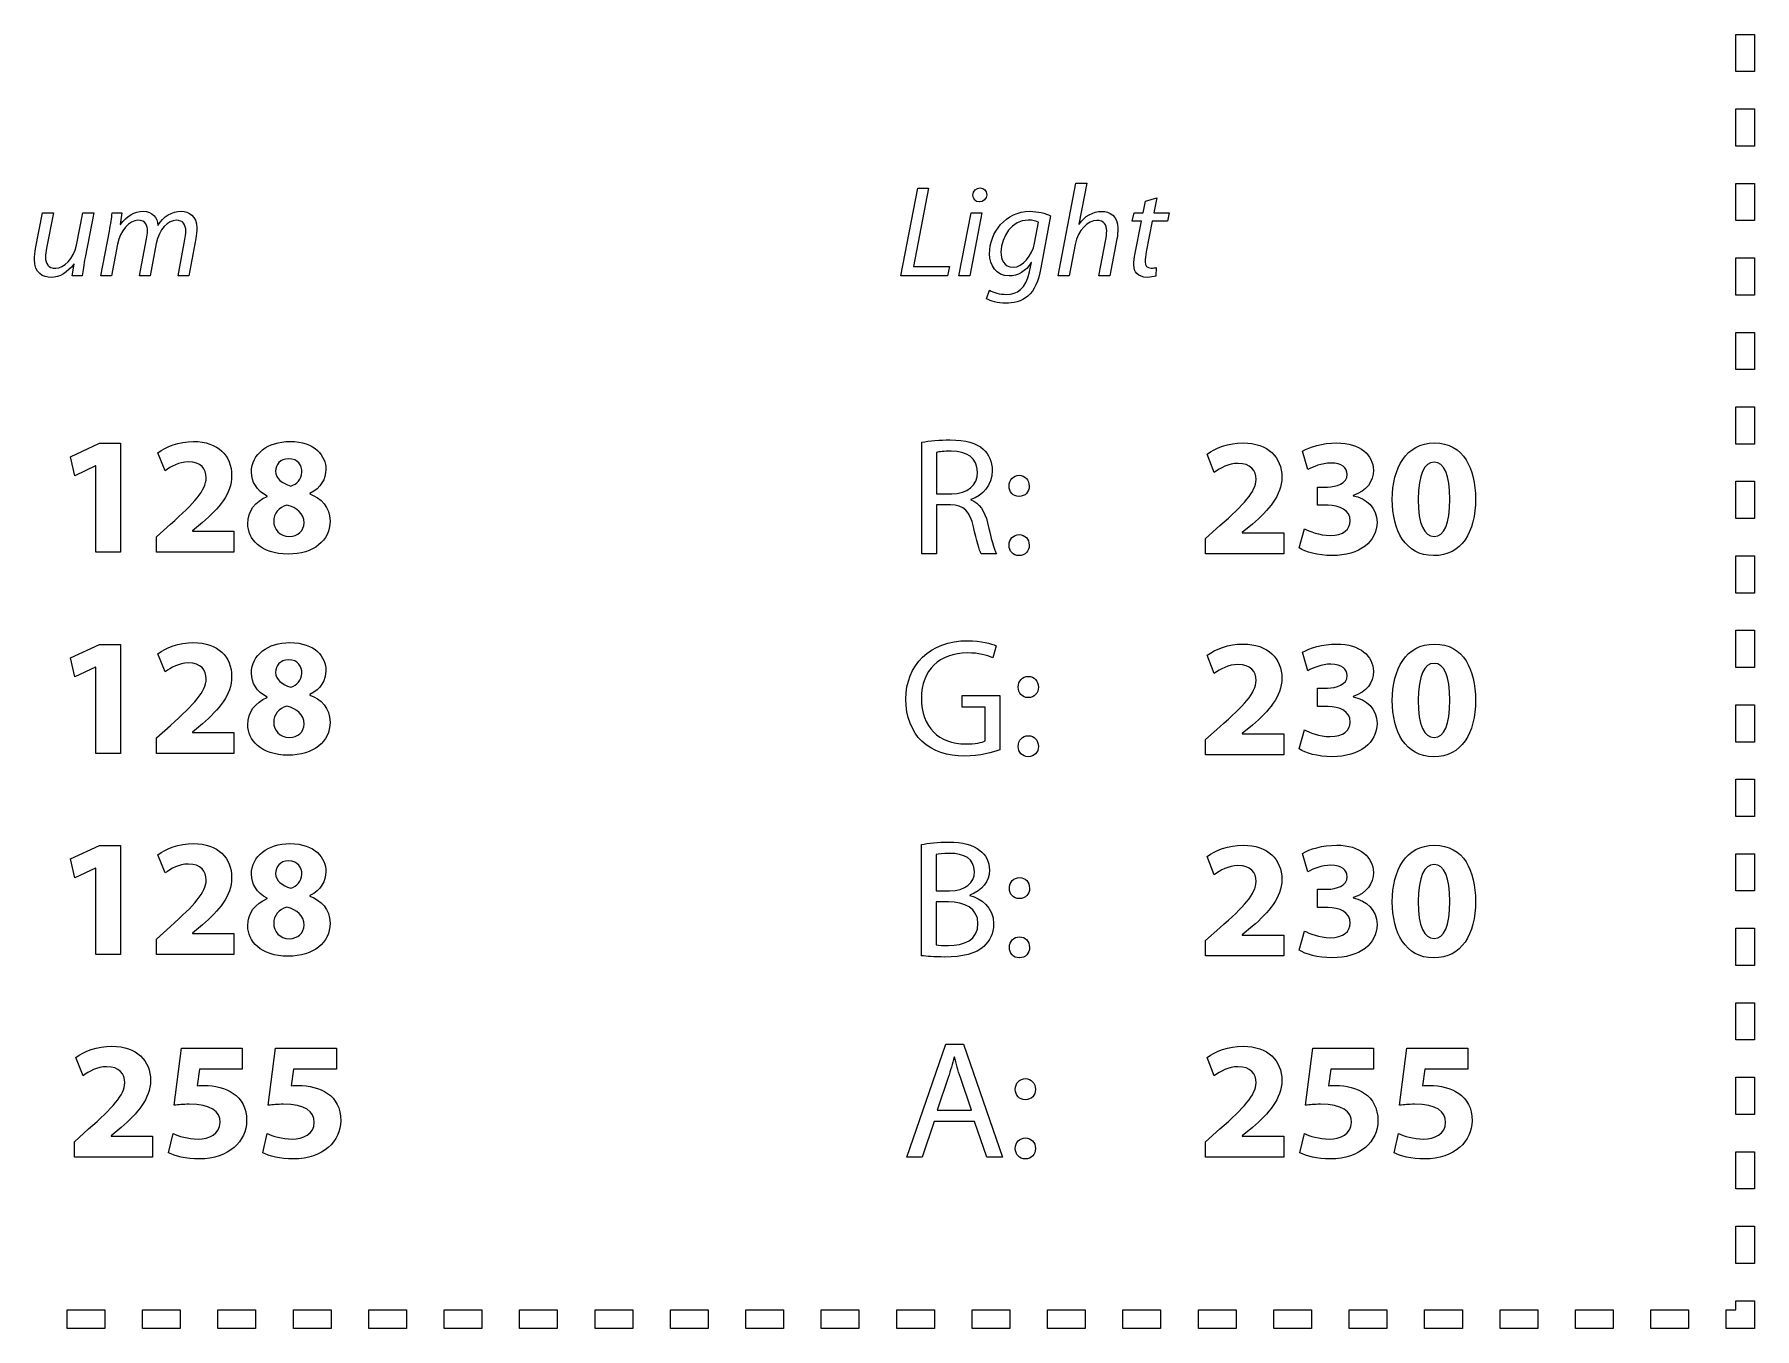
# Model space of a CAD drawing. Extents: x 0 to 808, y 79 to 394.
# Drawn here: x 696.2 to 748.5, y 238.6 to 278 of the extents above; entities that cross this region are included whole.
import ezdxf

# ---------------------------------------------------------------- set-up
doc = ezdxf.new("R2010")
doc.units = 0
doc.layers.add('Design_Template', color=7, linetype='CONTINUOUS')

msp = doc.modelspace()

# ---------------------------------------------------------------- linework, layer by layer
at = {"layer": 'Design_Template', "color": 7}
for points in [[(748.496522, 276.82052), (747.923568, 276.82052), (747.923568, 277.952527), (748.496522, 277.952527), (748.496522, 276.82052), (748.496522, 276.82052), (748.496522, 276.82052)], [(748.496522, 274.556507), (747.923568, 274.556507), (747.923568, 275.688514), (748.496522, 275.688514), (748.496522, 274.556507), (748.496522, 274.556507), (748.496522, 274.556507)], [(727.331873, 270.611463), (727.874175, 273.425915), (728.207061, 273.425915), (727.965847, 272.188915), (727.974442, 272.188915)], [(748.496522, 272.292493), (747.923568, 272.292493), (747.923568, 273.4245), (748.496522, 273.4245), (748.496522, 272.292493), (748.496522, 272.292493), (748.496522, 272.292493)], [(723.065082, 273.283282), (723.397968, 273.283282), (722.937027, 270.896446), (724.028791, 270.896446), (723.972928, 270.610614), (722.552861, 270.610614), (723.065082, 273.283282), (723.065082, 273.283282)], [(729.674111, 271.301138), (729.866624, 272.2724), (729.586162, 272.2724), (729.638301, 272.529932), (729.915325, 272.529932), (729.983506, 272.882552), (730.332149, 272.989809), (730.332149, 272.989809)], [(730.332149, 272.989809), (730.243628, 272.529932), (730.709153, 272.529932), (730.657014, 272.2724), (730.191489, 272.2724), (730.010722, 271.340476)], [(696.259983, 271.442922), (696.469111, 272.529083), (696.801425, 272.529083), (696.596594, 271.459053)], [(697.503581, 271.546218), (697.692083, 272.529083), (698.025542, 272.529083), (698.025542, 272.529649), (698.025256, 272.529649), (698.025256, 272.529932)], [(698.025256, 272.529932), (697.764561, 271.170109)], [(698.590189, 272.530781), (698.882682, 272.530781), (698.82997, 272.17052), (698.841716, 272.17052)], [(724.312117, 270.611463), (724.685397, 272.529932), (725.018283, 272.529932), (724.645004, 270.611463), (724.312117, 270.611463), (724.312117, 270.611463)], [(724.938356, 272.858497), (724.933773, 272.858497), (724.933773, 272.85878), (724.933773, 272.85878)], [(727.104697, 272.439088), (726.808193, 270.853713)], [(698.240973, 270.611463), (698.501667, 271.971852)], [(726.615394, 271.607346), (726.738865, 272.244949), (726.738865, 272.244949)], [(698.747178, 271.577348), (698.566411, 270.61401), (698.241259, 270.61401), (698.241259, 270.611463), (698.240973, 270.611463), (698.240973, 270.611463)], [(699.926605, 271.597158), (699.738103, 270.613727), (699.417535, 270.613727), (699.634684, 271.739791)], [(701.129809, 271.747432), (700.913232, 270.613727), (700.588081, 270.613727), (700.796922, 271.719132)], [(727.8461, 271.570556), (727.665333, 270.610331), (727.332446, 270.610331), (727.332446, 270.611463), (727.331873, 270.611463), (727.331873, 270.611463)], [(729.118918, 271.733848), (728.901768, 270.611746), (728.568309, 270.611746), (728.785459, 271.717151)], [(697.67604, 270.610614), (697.374379, 270.610614), (697.427664, 270.971441), (697.419356, 270.971441)], [(726.462701, 270.735418), (726.527159, 271.020684), (726.515413, 271.020684)], [(730.31582, 270.865882), (730.299491, 270.604388)], [(748.496522, 270.02848), (747.923568, 270.02848), (747.923568, 271.160486), (748.496522, 271.160486), (748.496522, 270.02848), (748.496522, 270.02848), (748.496522, 270.02848)], [(725.155506, 269.918958), (725.250043, 270.175924), (725.250043, 270.175924)], [(748.496522, 267.764466), (747.923568, 267.764466), (747.923568, 268.896473), (748.496522, 268.896473), (748.496522, 267.764466), (748.496522, 267.764466), (748.496522, 267.764466)], [(748.496522, 265.500453), (747.923568, 265.500453), (747.923568, 266.632459), (748.496522, 266.632459), (748.496522, 265.500453), (748.496522, 265.500453), (748.496522, 265.500453)], [(724.061736, 263.652735), (723.638609, 263.652735), (723.638609, 262.164712), (723.189986, 262.164712), (723.189986, 265.555072), (723.189699, 265.555072), (723.189699, 265.555072)], [(698.092245, 264.835466), (698.082058, 264.835466), (697.45049, 264.534962), (697.323158, 265.11588), (698.20458, 265.523343), (698.841524, 265.523343), (698.841524, 262.211857), (698.092528, 262.211857), (698.092528, 264.835466), (698.092245, 264.835466)], [(700.195773, 264.688043), (699.976761, 265.238118)], [(723.638609, 265.244619), (723.638609, 263.990922), (723.638609, 263.990922)], [(732.078514, 264.637298), (731.857067, 265.19283)], [(734.920941, 264.724462), (734.760227, 265.284805)], [(703.552532, 264.672481), (703.552532, 264.672481)], [(704.596939, 264.000167), (704.596939, 263.984604)], [(723.638609, 263.990922), (724.098119, 263.990922)], [(735.534289, 263.638585), (735.214866, 263.638585), (735.214866, 264.194117), (735.519105, 264.194117)], [(748.496522, 263.236439), (747.923568, 263.236439), (747.923568, 264.368446), (748.496522, 264.368446), (748.496522, 263.236439), (748.496522, 263.236439), (748.496522, 263.236439)], [(703.297868, 263.90877), (703.297868, 263.918674), (703.297868, 263.918674)], [(724.675943, 263.817159), (724.675943, 263.801594)], [(726.144425, 263.908851), (726.139555, 263.908851), (726.139555, 263.908851)], [(736.297177, 263.939415), (736.297177, 263.92951)], [(738.276735, 263.817159), (738.276735, 263.817159)], [(740.015365, 263.837818), (740.015365, 263.837818)], [(701.336952, 263.113369), (701.031355, 262.858987), (701.031355, 262.848801), (702.284586, 262.848801), (702.284586, 262.211857), (699.936015, 262.211857), (699.936015, 262.211857)], [(699.936015, 262.211857), (699.936015, 262.680439), (700.358758, 263.062719)], [(704.418674, 263.103465), (704.418674, 263.103465)], [(733.239033, 263.068053), (732.929638, 262.813352), (732.929638, 262.803447), (734.193575, 262.803447), (734.193575, 262.166127), (731.814955, 262.166127), (731.814955, 262.166127), (731.814955, 262.166127)], [(731.814955, 262.166127), (731.814955, 262.634778), (732.248681, 263.022207)], [(734.657095, 262.344135), (734.816663, 262.925703), (734.816663, 262.925703)], [(725.454875, 262.166127), (724.991068, 262.166127)], [(726.144425, 262.110375), (726.139555, 262.110375), (726.139555, 262.110375)], [(748.496522, 260.972426), (747.923568, 260.972426), (747.923568, 262.104432), (748.496522, 262.104432), (748.496522, 260.972426), (748.496522, 260.972426), (748.496522, 260.972426)], [(748.496522, 258.708412), (747.923568, 258.708412), (747.923568, 259.840419), (748.496522, 259.840419), (748.496522, 258.708412), (748.496522, 258.708412), (748.496522, 258.708412)], [(698.092245, 258.723803), (698.082058, 258.723803), (697.45049, 258.423299), (697.323158, 259.004217), (698.20458, 259.41168), (698.841524, 259.41168), (698.841524, 256.099911), (698.092528, 256.099911), (698.092528, 258.723803), (698.092245, 258.723803)], [(725.454015, 259.366108), (725.346013, 259.004149)], [(700.195773, 258.576381), (699.976761, 259.126456)], [(732.078514, 258.524744), (731.857067, 259.080276)], [(734.920941, 258.612757), (734.760227, 259.172818)], [(703.552532, 258.560818), (703.552532, 258.560818)], [(703.297868, 257.796825), (703.297868, 257.807012), (703.297868, 257.807012)], [(704.596939, 257.888504), (704.596939, 257.872941)], [(725.118837, 256.476944), (725.118837, 257.501127), (724.412098, 257.501127), (724.412098, 257.857709), (725.556861, 257.857709), (725.55772, 256.206677), (725.55772, 256.206677), (725.55772, 256.206677)], [(726.423168, 257.796298), (726.418297, 257.796298), (726.418297, 257.796298)], [(735.534289, 257.525748), (735.214866, 257.525748), (735.214866, 258.08128), (735.519105, 258.08128)], [(736.297177, 257.827428), (736.297177, 257.817523)], [(738.276735, 257.704605), (738.276735, 257.704605)], [(740.015365, 257.724981), (740.015365, 257.724981)], [(748.496522, 256.444399), (747.923568, 256.444399), (747.923568, 257.576405), (748.496522, 257.576405), (748.496522, 256.444399), (748.496522, 256.444399), (748.496522, 256.444399)], [(701.336952, 257.001989), (701.031355, 256.747325), (701.031355, 256.737421), (702.284586, 256.737421), (702.284586, 256.100194), (699.936015, 256.100194), (699.936015, 256.099911)], [(699.936015, 256.099911), (699.936015, 256.568494), (700.358758, 256.951056)], [(704.418674, 256.991803), (704.418674, 256.991803)], [(733.239033, 256.954934), (732.929638, 256.700798), (732.929638, 256.690893), (734.193575, 256.690893), (734.193575, 256.053573), (731.814955, 256.053573), (731.814955, 256.053573), (731.814955, 256.053573)], [(731.814955, 256.053573), (731.814955, 256.522224), (732.248681, 256.909087)], [(734.657095, 256.232713), (734.816663, 256.812867), (734.816663, 256.812867)], [(726.423168, 255.997539), (726.418297, 255.997539), (726.418297, 255.997539)], [(748.496522, 254.180385), (747.923568, 254.180385), (747.923568, 255.312392), (748.496522, 255.312392), (748.496522, 254.180385), (748.496522, 254.180385), (748.496522, 254.180385)], [(698.092245, 252.612141), (698.082058, 252.612141), (697.45049, 252.311637), (697.323158, 252.892555), (698.20458, 253.299735), (698.841524, 253.299735), (698.841524, 249.988249), (698.092528, 249.988249), (698.092528, 252.612141), (698.092245, 252.612141)], [(700.195773, 252.464436), (699.976761, 253.014228)], [(723.179673, 249.950642), (723.179673, 253.329682), (723.179673, 253.329682), (723.179673, 253.329682)], [(723.628582, 253.028285), (723.628582, 251.92288), (723.628582, 251.92288)], [(734.920941, 252.499072), (734.760227, 253.059415)], [(748.496522, 251.916371), (747.923568, 251.916371), (747.923568, 253.048378), (748.496522, 253.048378), (748.496522, 251.916371), (748.496522, 251.916371), (748.496522, 251.916371)], [(732.078514, 252.411907), (731.857067, 252.96744)], [(703.552532, 252.449156), (703.552532, 252.449156)], [(735.534289, 251.413194), (735.214866, 251.413194), (735.214866, 251.968727), (735.519105, 251.968727)], [(703.297868, 251.685163), (703.297868, 251.695349), (703.297868, 251.695349)], [(704.596939, 251.776559), (704.596939, 251.760996)], [(723.999284, 251.586674), (723.627723, 251.586674), (723.628582, 250.277226), (723.628582, 250.277226), (723.628582, 250.277226)], [(723.628582, 251.92288), (724.035953, 251.92288)], [(724.654457, 251.790153), (724.654457, 251.780248)], [(726.155311, 251.683461), (726.149582, 251.683461), (726.149582, 251.683461)], [(736.297177, 251.714025), (736.297177, 251.70412)], [(738.276735, 251.592335), (738.276735, 251.592335)], [(740.015365, 251.612145), (740.015365, 251.612145)], [(701.336952, 250.889761), (701.031355, 250.635097), (701.031355, 250.625193), (702.284586, 250.625193), (702.284586, 249.987966), (699.936015, 249.987966), (699.936015, 249.987966)], [(699.936015, 249.987966), (699.936015, 250.456548), (700.358758, 250.839111)], [(704.418674, 250.88014), (704.418674, 250.88014)], [(733.239033, 250.842663), (732.929638, 250.587962), (732.929638, 250.578622), (734.193575, 250.578622), (734.193575, 249.941303), (731.814955, 249.941303), (731.814955, 249.941303), (731.814955, 249.941303)], [(731.814955, 249.941303), (731.814955, 250.409387), (732.248681, 250.796817)], [(734.657095, 250.119311), (734.816663, 250.700313), (734.816663, 250.700313)], [(748.496522, 249.652358), (747.923568, 249.652358), (747.923568, 250.784365), (748.496522, 250.784365), (748.496522, 249.652358), (748.496522, 249.652358), (748.496522, 249.652358)], [(726.155311, 249.884985), (726.149582, 249.884985), (726.149582, 249.884985)], [(748.496522, 247.388344), (747.923568, 247.388344), (747.923568, 248.520351), (748.496522, 248.520351), (748.496522, 247.388344), (748.496522, 247.388344), (748.496522, 247.388344)], [(723.56126, 244.908118), (723.200299, 243.828183), (722.73592, 243.828183), (723.917065, 247.262409), (724.458793, 247.262409), (725.646241, 243.828183), (725.166106, 243.828183), (724.794545, 244.908118), (723.56126, 244.908118), (723.56126, 244.908118)], [(697.70125, 246.299071), (697.479803, 246.854603)], [(700.470625, 245.402239), (700.691499, 247.140152), (702.537844, 247.140152), (702.538704, 246.503398), (702.538704, 246.503398), (702.538704, 246.503398)], [(703.332532, 245.402239), (703.553979, 247.140152), (705.400325, 247.140152), (705.400898, 246.503398), (705.400898, 246.503398), (705.400898, 246.503398)], [(724.180338, 246.869602), (724.170311, 246.869602)], [(732.078514, 246.299071), (731.857067, 246.854603)], [(734.847889, 245.402239), (735.068763, 247.140152), (736.915109, 247.140152), (736.915968, 246.503398), (736.915968, 246.503398), (736.915968, 246.503398)], [(737.709796, 245.402239), (737.931243, 247.140152), (739.777589, 247.140152), (739.778162, 246.503398), (739.778162, 246.503398), (739.778162, 246.503398)], [(702.538704, 246.503398), (701.238957, 246.503398), (701.166764, 245.993712)], [(705.400898, 246.503398), (704.10115, 246.503398), (704.028958, 245.993712)], [(723.995273, 246.248414), (723.654938, 245.254512), (724.701726, 245.254512), (724.701726, 245.254512)], [(724.701726, 245.254512), (724.361105, 246.242754)], [(736.915968, 246.503398), (735.616221, 246.503398), (735.544029, 245.993712)], [(739.778162, 246.503398), (738.478415, 246.503398), (738.406222, 245.993712)], [(748.496522, 245.124331), (747.923568, 245.124331), (747.923568, 246.256338), (748.496522, 246.256338), (748.496522, 245.124331), (748.496522, 245.124331), (748.496522, 245.124331)], [(726.335219, 245.570908), (726.330349, 245.570908), (726.330349, 245.570908)], [(698.861769, 244.72926), (698.552374, 244.475125), (698.552374, 244.464654), (699.816311, 244.464654), (699.816311, 243.8279), (697.437691, 243.8279), (697.437691, 243.8279), (697.437691, 243.8279)], [(697.437691, 243.8279), (697.437691, 244.296551), (697.871417, 244.68398)], [(733.239033, 244.72926), (732.929638, 244.475125), (732.929638, 244.464654), (734.193575, 244.464654), (734.193575, 243.8279), (731.814955, 243.8279), (731.814955, 243.8279), (731.814955, 243.8279)], [(731.814955, 243.8279), (731.814955, 244.296551), (732.248681, 244.68398)], [(700.300171, 243.960062), (700.439399, 244.541064)], [(703.162365, 243.960062), (703.301593, 244.541064)], [(734.677435, 243.960062), (734.816663, 244.541064)], [(737.539629, 243.960062), (737.678857, 244.541064)], [(726.335219, 243.771583), (726.330349, 243.771583), (726.330349, 243.771583)], [(748.496522, 242.860317), (747.923568, 242.860317), (747.923568, 243.992324), (748.496522, 243.992324), (748.496522, 242.860317), (748.496522, 242.860317), (748.496522, 242.860317)], [(748.496522, 240.596304), (747.923568, 240.596304), (747.923568, 241.728311), (748.496522, 241.728311), (748.496522, 240.596304), (748.496522, 240.596304), (748.496522, 240.596304)], [(748.496522, 238.615292), (747.637091, 238.615292), (747.637091, 239.181295), (747.923568, 239.181295), (747.923568, 239.464297), (748.496522, 239.464297), (748.496522, 238.615292), (748.496522, 238.615292), (748.496522, 238.615292)], [(698.363012, 238.615292), (697.217103, 238.615292), (697.217103, 239.181295), (698.363012, 239.181295), (698.363012, 238.615292), (698.363012, 238.615292), (698.363012, 238.615292)], [(700.65483, 238.615292), (699.508921, 238.615292), (699.508921, 239.181295), (700.65483, 239.181295), (700.65483, 238.615292), (700.65483, 238.615292), (700.65483, 238.615292)], [(702.946647, 238.615292), (701.800739, 238.615292), (701.800739, 239.181295), (702.946647, 239.181295), (702.946647, 238.615292), (702.946647, 238.615292), (702.946647, 238.615292)], [(705.238465, 238.615292), (704.092556, 238.615292), (704.092556, 239.181295), (705.238465, 239.181295), (705.238465, 238.615292), (705.238465, 238.615292), (705.238465, 238.615292)], [(707.530283, 238.615292), (706.384374, 238.615292), (706.384374, 239.181295), (707.530283, 239.181295), (707.530283, 238.615292), (707.530283, 238.615292), (707.530283, 238.615292)], [(709.8221, 238.615292), (708.676191, 238.615292), (708.676191, 239.181295), (709.8221, 239.181295), (709.8221, 238.615292), (709.8221, 238.615292), (709.8221, 238.615292)], [(712.113918, 238.615292), (710.968009, 238.615292), (710.968009, 239.181295), (712.113918, 239.181295), (712.113918, 238.615292), (712.113918, 238.615292), (712.113918, 238.615292)], [(714.405735, 238.615292), (713.259827, 238.615292), (713.259827, 239.181295), (714.405735, 239.181295), (714.405735, 238.615292), (714.405735, 238.615292), (714.405735, 238.615292)], [(716.697553, 238.615292), (715.551644, 238.615292), (715.551644, 239.181295), (716.697553, 239.181295), (716.697553, 238.615292), (716.697553, 238.615292), (716.697553, 238.615292)], [(718.989371, 238.615292), (717.843462, 238.615292), (717.843462, 239.181295), (718.989371, 239.181295), (718.989371, 238.615292), (718.989371, 238.615292), (718.989371, 238.615292)], [(721.281188, 238.615292), (720.135279, 238.615292), (720.135279, 239.181295), (721.281188, 239.181295), (721.281188, 238.615292), (721.281188, 238.615292), (721.281188, 238.615292)], [(723.573006, 238.615292), (722.427097, 238.615292), (722.427097, 239.181295), (723.573006, 239.181295), (723.573006, 238.615292), (723.573006, 238.615292), (723.573006, 238.615292)], [(725.864824, 238.615292), (724.718915, 238.615292), (724.718915, 239.181295), (725.864824, 239.181295), (725.864824, 238.615292), (725.864824, 238.615292), (725.864824, 238.615292)], [(728.156641, 238.615292), (727.010732, 238.615292), (727.010732, 239.181295), (728.156641, 239.181295), (728.156641, 238.615292), (728.156641, 238.615292), (728.156641, 238.615292)], [(730.448459, 238.615292), (729.30255, 238.615292), (729.30255, 239.181295), (730.448459, 239.181295), (730.448459, 238.615292), (730.448459, 238.615292), (730.448459, 238.615292)], [(732.740276, 238.615292), (731.594368, 238.615292), (731.594368, 239.181295), (732.740276, 239.181295), (732.740276, 238.615292), (732.740276, 238.615292), (732.740276, 238.615292)], [(735.032094, 238.615292), (733.886185, 238.615292), (733.886185, 239.181295), (735.032094, 239.181295), (735.032094, 238.615292), (735.032094, 238.615292), (735.032094, 238.615292)], [(737.323912, 238.615292), (736.178003, 238.615292), (736.178003, 239.181295), (737.323912, 239.181295), (737.323912, 238.615292), (737.323912, 238.615292), (737.323912, 238.615292)], [(739.615729, 238.615292), (738.46982, 238.615292), (738.46982, 239.181295), (739.615729, 239.181295), (739.615729, 238.615292), (739.615729, 238.615292), (739.615729, 238.615292)], [(741.907547, 238.615292), (740.761638, 238.615292), (740.761638, 239.181295), (741.907547, 239.181295), (741.907547, 238.615292), (741.907547, 238.615292), (741.907547, 238.615292)], [(744.199364, 238.615292), (743.053456, 238.615292), (743.053456, 239.181295), (744.199364, 239.181295), (744.199364, 238.615292), (744.199364, 238.615292), (744.199364, 238.615292)], [(746.491182, 238.615292), (745.345273, 238.615292), (745.345273, 239.181295), (746.491182, 239.181295), (746.491182, 238.615292), (746.491182, 238.615292), (746.491182, 238.615292)]]:
    msp.add_lwpolyline(points, dxfattribs=at)
for points in [[(724.745271, 273.065371), (724.749854, 273.191873), (724.846111, 273.286961), (724.966145, 273.286961)], [(724.933773, 272.85878), (724.821187, 272.85878), (724.745271, 272.946227), (724.745271, 273.065371)], [(725.162668, 273.080653), (725.158657, 272.949623), (725.066412, 272.858497), (724.938356, 272.858497)], [(724.966145, 273.286961), (725.086178, 273.286961), (725.162668, 273.199514), (725.162668, 273.080653)], [(698.501667, 271.971852), (698.541487, 272.185802), (698.569276, 272.372583), (698.590189, 272.530781)], [(698.841716, 272.17052), (699.022483, 272.435975), (699.267421, 272.575212), (699.524391, 272.575212)], [(699.524391, 272.575212), (699.820895, 272.575212), (699.961268, 272.388997), (699.977598, 272.146747)], [(699.977598, 272.146747), (700.15063, 272.424089), (700.399579, 272.57125), (700.692072, 272.575212)], [(700.692072, 272.575212), (700.916383, 272.575212), (701.161608, 272.432579), (701.161608, 272.071752)], [(725.25033, 271.278781), (725.246319, 271.928836), (725.732758, 272.574929), (726.483041, 272.574929)], [(726.483041, 272.574929), (726.707353, 272.574929), (726.952577, 272.511254), (727.104697, 272.439088)], [(727.974442, 272.188915), (728.138307, 272.422674), (728.374937, 272.573514), (728.668289, 272.573514)], [(728.668289, 272.573514), (728.889163, 272.573514), (729.150144, 272.437956), (729.150144, 272.057885)], [(699.368834, 272.302398), (699.124182, 272.302398), (698.823954, 271.985719), (698.747178, 271.577348)], [(699.658749, 271.97355), (699.658749, 272.135993), (699.614631, 272.302398), (699.368834, 272.302398)], [(699.634684, 271.739791), (699.650441, 271.823276), (699.658749, 271.898555), (699.658749, 271.97355)], [(700.532504, 272.302398), (700.291863, 272.302398), (700.007105, 272.025057), (699.926605, 271.597158)], [(700.824997, 271.969588), (700.824997, 272.171935), (700.748221, 272.302398), (700.532504, 272.302398)], [(700.796922, 271.719132), (700.812679, 271.790448), (700.824997, 271.890348), (700.824997, 271.969588)], [(701.161608, 272.071752), (701.161608, 271.981191), (701.149862, 271.853841), (701.129809, 271.747432)], [(726.418297, 272.308058), (725.933292, 272.308058), (725.599832, 271.808843), (725.595821, 271.33425)], [(726.738865, 272.244949), (726.678992, 272.272683), (726.558098, 272.308058), (726.418297, 272.308058)], [(728.508435, 272.300134), (728.251752, 272.300134), (727.927173, 272.002134), (727.8461, 271.570556)], [(728.809523, 271.982889), (728.809523, 272.161463), (728.725585, 272.300134), (728.508435, 272.300134)], [(728.785459, 271.717151), (728.797777, 271.788467), (728.809523, 271.876198), (728.809523, 271.982889)], [(729.150144, 272.057885), (729.150144, 271.955155), (729.137826, 271.832333), (729.118918, 271.733848)], [(696.224173, 271.121715), (696.224173, 271.212276), (696.235919, 271.31642), (696.259983, 271.442922)], [(696.596594, 271.459053), (696.57253, 271.351796), (696.560784, 271.261235), (696.560784, 271.17775)], [(696.873617, 270.844374), (697.114831, 270.844374), (697.423653, 271.121715), (697.503581, 271.546218)], [(725.595821, 271.33425), (725.595821, 271.123696), (725.672024, 270.874372), (725.969101, 270.874372)], [(725.969101, 270.874372), (726.25386, 270.874372), (726.547212, 271.230954), (726.615394, 271.607346)], [(729.633718, 270.940311), (729.633718, 271.052097), (729.645463, 271.162468), (729.674111, 271.301138)], [(730.010722, 271.340476), (729.990668, 271.233784), (729.974339, 271.134167), (729.974339, 271.0354)], [(696.733243, 270.566749), (696.484868, 270.566749), (696.224173, 270.686176), (696.224173, 271.121715)], [(696.560784, 271.17775), (696.560784, 270.979931), (696.645295, 270.844374), (696.873617, 270.844374)], [(697.419356, 270.971441), (697.246324, 270.721551), (696.990213, 270.566749), (696.733243, 270.566749)], [(697.764561, 271.170109), (697.724168, 270.956159), (697.69638, 270.769944), (697.67604, 270.610614)], [(725.840759, 270.612312), (725.45201, 270.612312), (725.25033, 270.937198), (725.25033, 271.278781)], [(726.515413, 271.020684), (726.346392, 270.747021), (726.110334, 270.612312), (725.840759, 270.612312)], [(726.808193, 270.853713), (726.727693, 270.44902), (726.619691, 270.167717), (726.41486, 269.997633)], [(730.042807, 270.568447), (729.746303, 270.568447), (729.633718, 270.747021), (729.633718, 270.940311)], [(729.974339, 271.0354), (729.974339, 270.921633), (730.030202, 270.850317), (730.159117, 270.850317)], [(730.159117, 270.850317), (730.215553, 270.850317), (730.272275, 270.854279), (730.31582, 270.865882)], [(725.76427, 270.049422), (726.089422, 270.049422), (726.345532, 270.215827), (726.462701, 270.735418)], [(730.299491, 270.604388), (730.239617, 270.584578), (730.138777, 270.568447), (730.042807, 270.568447)], [(725.736768, 269.783117), (725.500138, 269.783117), (725.278978, 269.838869), (725.155506, 269.918958)], [(725.250043, 270.175924), (725.366353, 270.104041), (725.559439, 270.049422), (725.76427, 270.049422)], [(726.41486, 269.997633), (726.222347, 269.830662), (725.96108, 269.783117), (725.736768, 269.783117)], [(699.976761, 265.238118), (700.221239, 265.42657), (700.613705, 265.579369), (701.056821, 265.579369)], [(701.056821, 265.579369), (701.810911, 265.579369), (702.218374, 265.141346), (702.218374, 264.545148)], [(702.819099, 264.647014), (702.819099, 265.207276), (703.323334, 265.579369), (703.985745, 265.579369)], [(703.985745, 265.579369), (704.759924, 265.579369), (705.081084, 265.131159), (705.081084, 264.728507)], [(723.189699, 265.555072), (723.416876, 265.600352), (723.742027, 265.626388), (724.051423, 265.626388)], [(724.051423, 265.626388), (724.531559, 265.626388), (724.840381, 265.539507), (725.057531, 265.346217)], [(703.949809, 265.05476), (703.684958, 265.05476), (703.552532, 264.876495), (703.552532, 264.672481)], [(704.352178, 264.642204), (704.352178, 264.851029), (704.235033, 265.05476), (703.949809, 265.05476)], [(724.082362, 265.285937), (723.865786, 265.285937), (723.710801, 265.265561), (723.638609, 265.244619)], [(724.88192, 264.643241), (724.88192, 265.086421), (724.556769, 265.279994), (724.082362, 265.285937)], [(725.057531, 265.346217), (725.232568, 265.193113), (725.331116, 264.958787), (725.331116, 264.693898)], [(731.857067, 265.19283), (732.109454, 265.381309), (732.501641, 265.534413), (732.955421, 265.534413)], [(732.955421, 265.534413), (733.713439, 265.534413), (734.13141, 265.096043), (734.13141, 264.494665)], [(734.760227, 265.284805), (734.961048, 265.412439), (735.363835, 265.534696), (735.796988, 265.534696)], [(735.796988, 265.534696), (736.513754, 265.534696), (736.911671, 265.162832), (736.911671, 264.708897)], [(737.488063, 263.817442), (737.488063, 264.775968), (737.900304, 265.53413), (738.767184, 265.53413)], [(738.767184, 265.53413), (739.66443, 265.534696), (740.015365, 264.744838), (740.015365, 263.837818)], [(700.904023, 264.957988), (700.618515, 264.957988), (700.368944, 264.815376), (700.195773, 264.688043)], [(701.443911, 264.473842), (701.443911, 264.743787), (701.286019, 264.957988), (700.904023, 264.957988)], [(702.218374, 264.545148), (702.218374, 263.984887), (701.821097, 263.541488), (701.336952, 263.113369)], [(703.297868, 263.918674), (702.976708, 264.086752), (702.819099, 264.356697), (702.819099, 264.647014)], [(703.552532, 264.672481), (703.552532, 264.448376), (703.75117, 264.305764), (704.016021, 264.224271)], [(704.016021, 264.224271), (704.194569, 264.275204), (704.352178, 264.438189), (704.352178, 264.642204)], [(705.081084, 264.728507), (705.081084, 264.443283), (704.928286, 264.163152), (704.596939, 264.000167)], [(724.098119, 263.990922), (724.577681, 263.990922), (724.88192, 264.250717), (724.88192, 264.643241)], [(725.331116, 264.693898), (725.331116, 264.239963), (725.041775, 263.939415), (724.675943, 263.817159)], [(725.840186, 264.224964), (725.840186, 264.413443), (725.969388, 264.550416), (726.149582, 264.550416)], [(726.149582, 264.550416), (726.330349, 264.550416), (726.448951, 264.413443), (726.453821, 264.224964)], [(732.795853, 264.912658), (732.506511, 264.912658), (732.253552, 264.770025), (732.078514, 264.637298)], [(733.347608, 264.428442), (733.347608, 264.698709), (733.182597, 264.912658), (732.795853, 264.912658)], [(735.621951, 264.923412), (735.348365, 264.923412), (735.059596, 264.80625), (734.920941, 264.724462)], [(735.519105, 264.194117), (735.782091, 264.199777), (736.11727, 264.295714), (736.11727, 264.576735)], [(736.11727, 264.576735), (736.11727, 264.775119), (735.952259, 264.923412), (735.621951, 264.923412)], [(736.911671, 264.708897), (736.911671, 264.357409), (736.71085, 264.082614), (736.297177, 263.939415)], [(738.756871, 264.948599), (738.467529, 264.948599), (738.271865, 264.58664), (738.276735, 263.817159)], [(739.231277, 263.82763), (739.231277, 264.56117), (739.070563, 264.948599), (738.756871, 264.948599)], [(700.358758, 263.062719), (701.087381, 263.714942), (701.438818, 264.086752), (701.443911, 264.473842)], [(704.596939, 263.984604), (704.92291, 263.862365), (705.208417, 263.587327), (705.208417, 263.164584)], [(726.139555, 263.908851), (725.964518, 263.908851), (725.840186, 264.04639), (725.840186, 264.224964)], [(726.453821, 264.224964), (726.453821, 264.04639), (726.335219, 263.908851), (726.144425, 263.908851)], [(732.248681, 263.022207), (732.981204, 263.669432), (733.337008, 264.041579), (733.347608, 264.428442)], [(734.13141, 264.494665), (734.13141, 263.939132), (733.723466, 263.495952), (733.239033, 263.068053)], [(702.706763, 263.077998), (702.706763, 263.475558), (702.936244, 263.750595), (703.297868, 263.90877)], [(703.898876, 263.648447), (703.644211, 263.577141), (703.496506, 263.393782), (703.496506, 263.154398)], [(704.418674, 263.103465), (704.418674, 263.393499), (704.199663, 263.566954), (703.898876, 263.648447)], [(724.758449, 262.986266), (724.656176, 263.46001), (724.46968, 263.638585), (724.061736, 263.652735)], [(724.675943, 263.801594), (724.944659, 263.709901), (725.10394, 263.465104), (725.186159, 263.108522)], [(736.210088, 263.16484), (736.210088, 263.490858), (735.880066, 263.638585), (735.534289, 263.638585)], [(736.297177, 263.92951), (736.699391, 263.858194), (737.024543, 263.557646), (737.024543, 263.124087)], [(738.741401, 262.110092), (737.87538, 262.110092), (737.49322, 262.880706), (737.488063, 263.817442)], [(738.276735, 263.817159), (738.271005, 263.058148), (738.457502, 262.696189), (738.761168, 262.696189)], [(740.015365, 263.837818), (740.015365, 262.813635), (739.597395, 262.110092), (738.741401, 262.110092)], [(738.761168, 262.696189), (739.065407, 262.696189), (739.231277, 263.073147), (739.231277, 263.82763)], [(703.934529, 262.15583), (703.093853, 262.15583), (702.706763, 262.629789), (702.706763, 263.077998)], [(703.496506, 263.154398), (703.49113, 262.91473), (703.674771, 262.690626), (703.965088, 262.690626)], [(705.208417, 263.164584), (705.208417, 262.563293), (704.704181, 262.15583), (703.934529, 262.15583)], [(703.965088, 262.690626), (704.235033, 262.690626), (704.418674, 262.868891), (704.418674, 263.103465)], [(724.991068, 262.166127), (724.934059, 262.267724), (724.85671, 262.55865), (724.758449, 262.986266)], [(725.186159, 263.108522), (725.299604, 262.629967), (725.382682, 262.298289), (725.454875, 262.166127)], [(735.595595, 262.721659), (736.003538, 262.721659), (736.210088, 262.915232), (736.210088, 263.16484)], [(737.024543, 263.124087), (737.024543, 262.538274), (736.503727, 262.110375), (735.652604, 262.110375)], [(725.840186, 262.425922), (725.840186, 262.614967), (725.969388, 262.747695), (726.149582, 262.747695)], [(726.139555, 262.110375), (725.964518, 262.110375), (725.840186, 262.247914), (725.840186, 262.425922)], [(726.453821, 262.425922), (726.453821, 262.247914), (726.335219, 262.110375), (726.144425, 262.110375)], [(726.149582, 262.747695), (726.330349, 262.747695), (726.448951, 262.614967), (726.453821, 262.425922)], [(734.816663, 262.925703), (734.955891, 262.854387), (735.276173, 262.721659), (735.595595, 262.721659)], [(735.652604, 262.110375), (735.218877, 262.110375), (734.853046, 262.222161), (734.657095, 262.344135)], [(699.976761, 259.126456), (700.221239, 259.314908), (700.613705, 259.467706), (701.056821, 259.467706)], [(701.056821, 259.467706), (701.810911, 259.467706), (702.218374, 259.029684), (702.218374, 258.433486)], [(702.819099, 258.535352), (702.819099, 259.095613), (703.323334, 259.467706), (703.985745, 259.467706)], [(703.985745, 259.467706), (704.759924, 259.467706), (705.081084, 259.019497), (705.081084, 258.616844)], [(722.705266, 257.751017), (722.710996, 258.7752), (723.422605, 259.524306), (724.587422, 259.524306)], [(724.587422, 259.524306), (724.990209, 259.524306), (725.304761, 259.437424), (725.454015, 259.366108)], [(731.857067, 259.080276), (732.109454, 259.268755), (732.501641, 259.421293), (732.955421, 259.421293)], [(732.955421, 259.421293), (733.713439, 259.421293), (734.13141, 258.98349), (734.13141, 258.382111)], [(734.760227, 259.172818), (734.961048, 259.300452), (735.363835, 259.422708), (735.796988, 259.422708)], [(735.796988, 259.422708), (736.513754, 259.422708), (736.911671, 259.050844), (736.911671, 258.597475)], [(737.488063, 257.704605), (737.488063, 258.662566), (737.900304, 259.421293), (738.767184, 259.421293)], [(738.767184, 259.421293), (739.66443, 259.421859), (740.015365, 258.632002), (740.015365, 257.724981)], [(700.904023, 258.846325), (700.618515, 258.846325), (700.368944, 258.703713), (700.195773, 258.576381)], [(701.443911, 258.36218), (701.443911, 258.632124), (701.286019, 258.846325), (700.904023, 258.846325)], [(703.949809, 258.943098), (703.684958, 258.942815), (703.552532, 258.76455), (703.552532, 258.560818)], [(704.352178, 258.530541), (704.352178, 258.739366), (704.235033, 258.943098), (703.949809, 258.943098)], [(724.576536, 259.152159), (723.730568, 259.152159), (723.178813, 258.632002), (723.178813, 257.770827)], [(725.346013, 259.004149), (725.160376, 259.085936), (724.928043, 259.152159), (724.576536, 259.152159)], [(732.795853, 258.800105), (732.506511, 258.800105), (732.253552, 258.657472), (732.078514, 258.524744)], [(733.347608, 258.315889), (733.347608, 258.586155), (733.182597, 258.800105), (732.795853, 258.800105)], [(735.621951, 258.811142), (735.348365, 258.811142), (735.059596, 258.693979), (734.920941, 258.612757)], [(736.11727, 258.463899), (736.11727, 258.662283), (735.952259, 258.811142), (735.621951, 258.811142)], [(738.756871, 258.836046), (738.467529, 258.836046), (738.271865, 258.473804), (738.276735, 257.704605)], [(739.231277, 257.715076), (739.231277, 258.448617), (739.070563, 258.836046), (738.756871, 258.836046)], [(700.358758, 256.951056), (701.087381, 257.602997), (701.438818, 257.97509), (701.443911, 258.36218)], [(702.218374, 258.433486), (702.218374, 257.873224), (701.821097, 257.429825), (701.336952, 257.001989)], [(703.297868, 257.807012), (702.976708, 257.97509), (702.819099, 258.245034), (702.819099, 258.535352)], [(703.552532, 258.560818), (703.552532, 258.336714), (703.75117, 258.194101), (704.016021, 258.112609)], [(704.016021, 258.112609), (704.194569, 258.163542), (704.352178, 258.326527), (704.352178, 258.530541)], [(705.081084, 258.616844), (705.081084, 258.33162), (704.928286, 258.051489), (704.596939, 257.888504)], [(726.118929, 258.111844), (726.118929, 258.300324), (726.247557, 258.437862), (726.428324, 258.437862)], [(726.428324, 258.437862), (726.609091, 258.437862), (726.727693, 258.300324), (726.732563, 258.111844)], [(732.248681, 256.909087), (732.981204, 257.556312), (733.337008, 257.929025), (733.347608, 258.315889)], [(734.13141, 258.382111), (734.13141, 257.826579), (733.723466, 257.383398), (733.239033, 256.954934)], [(735.519105, 258.08128), (735.782091, 258.08694), (736.11727, 258.182878), (736.11727, 258.463899)], [(736.911671, 258.597475), (736.911671, 258.245987), (736.71085, 257.970627), (736.297177, 257.827428)], [(702.706763, 256.966053), (702.706763, 257.363896), (702.936244, 257.63865), (703.297868, 257.796825)], [(704.596939, 257.872941), (704.92291, 257.750702), (705.208417, 257.475382), (705.208417, 257.052639)], [(723.189699, 256.471567), (722.890331, 256.757398), (722.705266, 257.215578), (722.705266, 257.751017)], [(723.178813, 257.770827), (723.178813, 256.899748), (723.709942, 256.385251), (724.5201, 256.385251)], [(726.418297, 257.796298), (726.24326, 257.796298), (726.118929, 257.93327), (726.118929, 258.111844)], [(726.732563, 258.111844), (726.732563, 257.93327), (726.613961, 257.796298), (726.423168, 257.796298)], [(736.297177, 257.817523), (736.699391, 257.746206), (737.024543, 257.445659), (737.024543, 257.0121)], [(738.741401, 255.997256), (737.87538, 255.997256), (737.49322, 256.766737), (737.488063, 257.704605)], [(738.276735, 257.704605), (738.271005, 256.945029), (738.457502, 256.583635), (738.761168, 256.583635)], [(740.015365, 257.724981), (740.015365, 256.700798), (739.597395, 255.997256), (738.741401, 255.997256)], [(738.761168, 256.583635), (739.065407, 256.583635), (739.231277, 256.960594), (739.231277, 257.715076)], [(703.898876, 257.536784), (703.644211, 257.465478), (703.496506, 257.28212), (703.496506, 257.042735)], [(704.418674, 256.991803), (704.418674, 257.281837), (704.199663, 257.455009), (703.898876, 257.536784)], [(736.210088, 257.052003), (736.210088, 257.378021), (735.880066, 257.525748), (735.534289, 257.525748)], [(703.934529, 256.044168), (703.093853, 256.044168), (702.706763, 256.517844), (702.706763, 256.966053)], [(703.496506, 257.042735), (703.49113, 256.802785), (703.674771, 256.578963), (703.965088, 256.578963)], [(705.208417, 257.052639), (705.208417, 256.451348), (704.704181, 256.044168), (703.934529, 256.044168)], [(703.965088, 256.578963), (704.235033, 256.578963), (704.418674, 256.756945), (704.418674, 256.991803)], [(734.816663, 256.812867), (734.955891, 256.74155), (735.276173, 256.608823), (735.595595, 256.608823)], [(735.595595, 256.608823), (736.003538, 256.608823), (736.210088, 256.802396), (736.210088, 257.052003)], [(737.024543, 257.0121), (737.024543, 256.426286), (736.503727, 255.998388), (735.652604, 255.998388)], [(724.489446, 256.018198), (723.963474, 256.018198), (723.529748, 256.15036), (723.189699, 256.471567)], [(725.55772, 256.206677), (725.356899, 256.135361), (724.958983, 256.018198), (724.489446, 256.018198)], [(724.5201, 256.385251), (724.813739, 256.385251), (725.015419, 256.426286), (725.118837, 256.476944)], [(726.118929, 256.313086), (726.118929, 256.502131), (726.247557, 256.634293), (726.428324, 256.634293)], [(726.418297, 255.997539), (726.24326, 255.997539), (726.118929, 256.135078), (726.118929, 256.313086)], [(726.732563, 256.313086), (726.732563, 256.135078), (726.613961, 255.997539), (726.423168, 255.997539)], [(726.428324, 256.634293), (726.609091, 256.634293), (726.727693, 256.502131), (726.732563, 256.313086)], [(735.652604, 255.998388), (735.218877, 255.998388), (734.853046, 256.110457), (734.657095, 256.232713)], [(699.976761, 253.014228), (700.221239, 253.202679), (700.613705, 253.355761), (701.056821, 253.355761)], [(701.056821, 253.355761), (701.810911, 253.355761), (702.218374, 252.917455), (702.218374, 252.321258)], [(702.819099, 252.423689), (702.819099, 252.983951), (703.323334, 253.356044), (703.985745, 253.356044)], [(703.985745, 253.356044), (704.759924, 253.356044), (705.081084, 252.907835), (705.081084, 252.504899)], [(723.179673, 253.329682), (723.376196, 253.370151), (723.685591, 253.400998), (723.999857, 253.400998)], [(724.025926, 253.059132), (723.819376, 253.059132), (723.700775, 253.043567), (723.628582, 253.028285)], [(723.999857, 253.400998), (724.447907, 253.400998), (724.736676, 253.324305), (724.953826, 253.151108)], [(724.789102, 252.498789), (724.789102, 252.901217), (724.479706, 253.059132), (724.025926, 253.059132)], [(724.953826, 253.151108), (725.134593, 253.01838), (725.242595, 252.814902), (725.242595, 252.544635)], [(731.857067, 252.96744), (732.109454, 253.155919), (732.501641, 253.309023), (732.955421, 253.309023)], [(732.955421, 253.309023), (733.713439, 253.309023), (734.13141, 252.870653), (734.13141, 252.269275)], [(734.760227, 253.059415), (734.961048, 253.187049), (735.363835, 253.309306), (735.796988, 253.309306)], [(735.796988, 253.309306), (736.513754, 253.309306), (736.911671, 252.938008), (736.911671, 252.483507)], [(737.488063, 251.591486), (737.488063, 252.549446), (737.900304, 253.308174), (738.767184, 253.308174)], [(738.767184, 253.308174), (739.66443, 253.309023), (740.015365, 252.519165), (740.015365, 251.612145)], [(700.904023, 252.734097), (700.618515, 252.734097), (700.368944, 252.591485), (700.195773, 252.464436)], [(701.443911, 252.249952), (701.443911, 252.520179), (701.286019, 252.734097), (700.904023, 252.734097)], [(703.949809, 252.831152), (703.684958, 252.830869), (703.552532, 252.652887), (703.552532, 252.449156)], [(704.352178, 252.418879), (704.352178, 252.627704), (704.235033, 252.831152), (703.949809, 252.831152)], [(705.081084, 252.504899), (705.081084, 252.219675), (704.928286, 251.939544), (704.596939, 251.776559)], [(724.035953, 251.92288), (724.510359, 251.92288), (724.789102, 252.167111), (724.789102, 252.498789)], [(725.242595, 252.544635), (725.242595, 252.212957), (725.021148, 251.92288), (724.654457, 251.790153)], [(732.795853, 252.687268), (732.506511, 252.687268), (732.253552, 252.544635), (732.078514, 252.411907)], [(733.347608, 252.203052), (733.347608, 252.473319), (733.182597, 252.687268), (732.795853, 252.687268)], [(735.621951, 252.698022), (735.348365, 252.698022), (735.059596, 252.580859), (734.920941, 252.499072)], [(736.11727, 252.351345), (736.11727, 252.549729), (735.952259, 252.698022), (735.621951, 252.698022)], [(736.911671, 252.483507), (736.911671, 252.132019), (736.71085, 251.857224), (736.297177, 251.714025)], [(738.756871, 252.723209), (738.467529, 252.723209), (738.271865, 252.36125), (738.276735, 251.592335)], [(739.231277, 251.60224), (739.231277, 252.336912), (739.070563, 252.723209), (738.756871, 252.723209)], [(700.358758, 250.839111), (701.087381, 251.491335), (701.438818, 251.863145), (701.443911, 252.249952)], [(702.218374, 252.321258), (702.218374, 251.760996), (701.821097, 251.317597), (701.336952, 250.889761)], [(703.297868, 251.695349), (702.976708, 251.863428), (702.819099, 252.133089), (702.819099, 252.423689)], [(703.552532, 252.449156), (703.552532, 252.224768), (703.75117, 252.082156), (704.016021, 252.000947)], [(704.016021, 252.000947), (704.194569, 252.051879), (704.352178, 252.214865), (704.352178, 252.418879)], [(725.850786, 251.999574), (725.850786, 252.188053), (725.979414, 252.325592), (726.160182, 252.325592)], [(726.149582, 251.683461), (725.974544, 251.683461), (725.850786, 251.821), (725.850786, 251.999574)], [(726.464134, 251.999574), (726.464134, 251.821), (726.346105, 251.683461), (726.155311, 251.683461)], [(726.160182, 252.325592), (726.340376, 252.325592), (726.458977, 252.188053), (726.464134, 251.999574)], [(732.248681, 250.796817), (732.981204, 251.444042), (733.337008, 251.816755), (733.347608, 252.203052)], [(734.13141, 252.269275), (734.13141, 251.713742), (733.723466, 251.270562), (733.239033, 250.842663)], [(735.519105, 251.968727), (735.782091, 251.974387), (736.11727, 252.070324), (736.11727, 252.351345)], [(702.706763, 250.854391), (702.706763, 251.252233), (702.936244, 251.526988), (703.297868, 251.685163)], [(704.596939, 251.760996), (704.92291, 251.638757), (705.208417, 251.36372), (705.208417, 250.940977)], [(724.896817, 250.923885), (724.896817, 251.393101), (724.488874, 251.586674), (723.999284, 251.586674)], [(724.654457, 251.780248), (724.983906, 251.699026), (725.371796, 251.42876), (725.371796, 250.919073)], [(736.297177, 251.70412), (736.699391, 251.632804), (737.024543, 251.332822), (737.024543, 250.898697)], [(738.741401, 249.884702), (737.87538, 249.884702), (737.49322, 250.654184), (737.488063, 251.591486)], [(738.276735, 251.592335), (738.271005, 250.832758), (738.457502, 250.470799), (738.761168, 250.470799)], [(740.015365, 251.612145), (740.015365, 250.587962), (739.597395, 249.884702), (738.741401, 249.884702)], [(738.761168, 250.470799), (739.065407, 250.470799), (739.231277, 250.847757), (739.231277, 251.60224)], [(703.496506, 250.931073), (703.49113, 250.691123), (703.674771, 250.467301), (703.965088, 250.467301)], [(703.898876, 251.425122), (703.644211, 251.353816), (703.496506, 251.170458), (703.496506, 250.931073)], [(704.418674, 250.88014), (704.418674, 251.170175), (704.199663, 251.343346), (703.898876, 251.425122)], [(705.208417, 250.940977), (705.208417, 250.339686), (704.704181, 249.932506), (703.934529, 249.932506)], [(724.004441, 250.25685), (724.46882, 250.25685), (724.896817, 250.426085), (724.896817, 250.923885)], [(725.371796, 250.919073), (725.371796, 250.623337), (725.253195, 250.398916), (725.077584, 250.230813)], [(736.210088, 250.93945), (736.210088, 251.265468), (735.880066, 251.413194), (735.534289, 251.413194)], [(735.595595, 250.496269), (736.003538, 250.496269), (736.210088, 250.689842), (736.210088, 250.93945)], [(703.934529, 249.932506), (703.093853, 249.932506), (702.706763, 250.406182), (702.706763, 250.854391)], [(703.965088, 250.467301), (704.235033, 250.467301), (704.418674, 250.645283), (704.418674, 250.88014)], [(725.850786, 250.200532), (725.850786, 250.389011), (725.979414, 250.521739), (726.160182, 250.521739)], [(726.160182, 250.521739), (726.340376, 250.521739), (726.458977, 250.389011), (726.464134, 250.200532)], [(734.816663, 250.700313), (734.955891, 250.628997), (735.276173, 250.496269), (735.595595, 250.496269)], [(737.024543, 250.898697), (737.024543, 250.312884), (736.503727, 249.884985), (735.652604, 249.884985)], [(723.876385, 249.909606), (723.56699, 249.909606), (723.329787, 249.929983), (723.179673, 249.950642)], [(723.628582, 250.277226), (723.716531, 250.261661), (723.845159, 250.25685), (724.004441, 250.25685)], [(725.077584, 250.230813), (724.835224, 250.012053), (724.443037, 249.909606), (723.876385, 249.909606)], [(726.149582, 249.884985), (725.974544, 249.884985), (725.850786, 250.021958), (725.850786, 250.200532)], [(726.464134, 250.200532), (726.464134, 250.021958), (726.346105, 249.884985), (726.155311, 249.884985)], [(735.652604, 249.884985), (735.218877, 249.884985), (734.853046, 249.996771), (734.657095, 250.119311)], [(697.479803, 246.854603), (697.732189, 247.043082), (698.124377, 247.19562), (698.578157, 247.19562)], [(698.578157, 247.19562), (699.336175, 247.19562), (699.754145, 246.757817), (699.754145, 246.156438)], [(724.170311, 246.869602), (724.118745, 246.666124), (724.061736, 246.457269), (723.995273, 246.248414)], [(724.361105, 246.242754), (724.283756, 246.467174), (724.232476, 246.671218), (724.180338, 246.869602)], [(731.857067, 246.854603), (732.109454, 247.043082), (732.501641, 247.19562), (732.955421, 247.19562)], [(732.955421, 247.19562), (733.713439, 247.19562), (734.13141, 246.757817), (734.13141, 246.156438)], [(698.418589, 246.574432), (698.129247, 246.574432), (697.876287, 246.431799), (697.70125, 246.299071)], [(698.970344, 246.090216), (698.970344, 246.359916), (698.805333, 246.574432), (698.418589, 246.574432)], [(726.03098, 245.886454), (726.03098, 246.074934), (726.160182, 246.212472), (726.340376, 246.212472)], [(726.340376, 246.212472), (726.521143, 246.212472), (726.639744, 246.074934), (726.644614, 245.886454)], [(732.795853, 246.574432), (732.506511, 246.574432), (732.253552, 246.431799), (732.078514, 246.299071)], [(733.347608, 246.090216), (733.347608, 246.359916), (733.182597, 246.574432), (732.795853, 246.574432)], [(697.871417, 244.68398), (698.603939, 245.330639), (698.959744, 245.702786), (698.970344, 246.090216)], [(699.754145, 246.156438), (699.754145, 245.60034), (699.346202, 245.157725), (698.861769, 244.72926)], [(701.166764, 245.993712), (701.238957, 246.003617), (701.300549, 246.003617), (701.383341, 246.003617)], [(701.383341, 246.003617), (701.702763, 246.003617), (702.027915, 245.932301), (702.265118, 245.763632)], [(702.265118, 245.763632), (702.518077, 245.595529), (702.673062, 245.321017), (702.673062, 244.933305)], [(704.028958, 245.993712), (704.10115, 246.003617), (704.162743, 246.003617), (704.245535, 246.003617)], [(704.245535, 246.003617), (704.564957, 246.003617), (704.890109, 245.932301), (705.127312, 245.763632)], [(705.127312, 245.763632), (705.380271, 245.595529), (705.535255, 245.321017), (705.535255, 244.933305)], [(726.330349, 245.570908), (726.155311, 245.570908), (726.03098, 245.70788), (726.03098, 245.886454)], [(726.644614, 245.886454), (726.644614, 245.70788), (726.526013, 245.570908), (726.335219, 245.570908)], [(732.248681, 244.68398), (732.981204, 245.330639), (733.337008, 245.702786), (733.347608, 246.090216)], [(734.13141, 246.156438), (734.13141, 245.60034), (733.723466, 245.157725), (733.239033, 244.72926)], [(735.544029, 245.993712), (735.616221, 246.003617), (735.677814, 246.003617), (735.760606, 246.003617)], [(735.760606, 246.003617), (736.080028, 246.003617), (736.405179, 245.932301), (736.642382, 245.763632)], [(736.642382, 245.763632), (736.895342, 245.595529), (737.050326, 245.321017), (737.050326, 244.933305)], [(738.406222, 245.993712), (738.478415, 246.003617), (738.540007, 246.003617), (738.622799, 246.003617)], [(738.622799, 246.003617), (738.942221, 246.003617), (739.267373, 245.932301), (739.504576, 245.763632)], [(739.504576, 245.763632), (739.757535, 245.595529), (739.91252, 245.321017), (739.91252, 244.933305)], [(700.924405, 245.43252), (700.738768, 245.43252), (700.60928, 245.422615), (700.470625, 245.402239)], [(701.868347, 244.882647), (701.868347, 245.223664), (701.594761, 245.43252), (700.924405, 245.43252)], [(703.786312, 245.43252), (703.601248, 245.43252), (703.47176, 245.422615), (703.332532, 245.402239)], [(704.730254, 244.882647), (704.730254, 245.223664), (704.457242, 245.43252), (703.786312, 245.43252)], [(735.301669, 245.43252), (735.116032, 245.43252), (734.986544, 245.422615), (734.847889, 245.402239)], [(736.245611, 244.882647), (736.245611, 245.223664), (735.972026, 245.43252), (735.301669, 245.43252)], [(738.163576, 245.43252), (737.978512, 245.43252), (737.849024, 245.422615), (737.709796, 245.402239)], [(739.107519, 244.882647), (739.107519, 245.223664), (738.834506, 245.43252), (738.163576, 245.43252)], [(701.197418, 244.378055), (701.522569, 244.378055), (701.868347, 244.531159), (701.868347, 244.882647)], [(702.673062, 244.933305), (702.673062, 244.315795), (702.13649, 243.771583), (701.234087, 243.771583)], [(704.059325, 244.378055), (704.385049, 244.378055), (704.730254, 244.531159), (704.730254, 244.882647)], [(705.535255, 244.933305), (705.535255, 244.315795), (704.998684, 243.771583), (704.09628, 243.771583)], [(735.574682, 244.378055), (735.899833, 244.378055), (736.245611, 244.531159), (736.245611, 244.882647)], [(737.050326, 244.933305), (737.050326, 244.315795), (736.513754, 243.771583), (735.611351, 243.771583)], [(738.436589, 244.378055), (738.762314, 244.378055), (739.107519, 244.531159), (739.107519, 244.882647)], [(739.91252, 244.933305), (739.91252, 244.315795), (739.375948, 243.771583), (738.473545, 243.771583)], [(700.439399, 244.541064), (700.588654, 244.469748), (700.893179, 244.378055), (701.197418, 244.378055)], [(703.301593, 244.541064), (703.450561, 244.469748), (703.755372, 244.378055), (704.059325, 244.378055)], [(726.03098, 244.087696), (726.03098, 244.276175), (726.160182, 244.408903), (726.340376, 244.408903)], [(726.340376, 244.408903), (726.521143, 244.408903), (726.639744, 244.276175), (726.644614, 244.087696)], [(734.816663, 244.541064), (734.965918, 244.469748), (735.270443, 244.378055), (735.574682, 244.378055)], [(737.678857, 244.541064), (737.827825, 244.469748), (738.132637, 244.378055), (738.436589, 244.378055)], [(701.234087, 243.771583), (700.826716, 243.771583), (700.486668, 243.863275), (700.300171, 243.960062)], [(704.09628, 243.771583), (703.688337, 243.771583), (703.348861, 243.863275), (703.162365, 243.960062)], [(726.330349, 243.771583), (726.155311, 243.771583), (726.03098, 243.909122), (726.03098, 244.087696)], [(726.644614, 244.087696), (726.644614, 243.909122), (726.526013, 243.771583), (726.335219, 243.771583)], [(735.611351, 243.771583), (735.20398, 243.771583), (734.863932, 243.863275), (734.677435, 243.960062)], [(738.473545, 243.771583), (738.065601, 243.771583), (737.726126, 243.863275), (737.539629, 243.960062)]]:
    msp.add_open_spline(points, degree=3, dxfattribs=at)

doc.saveas('drawing.dxf')
